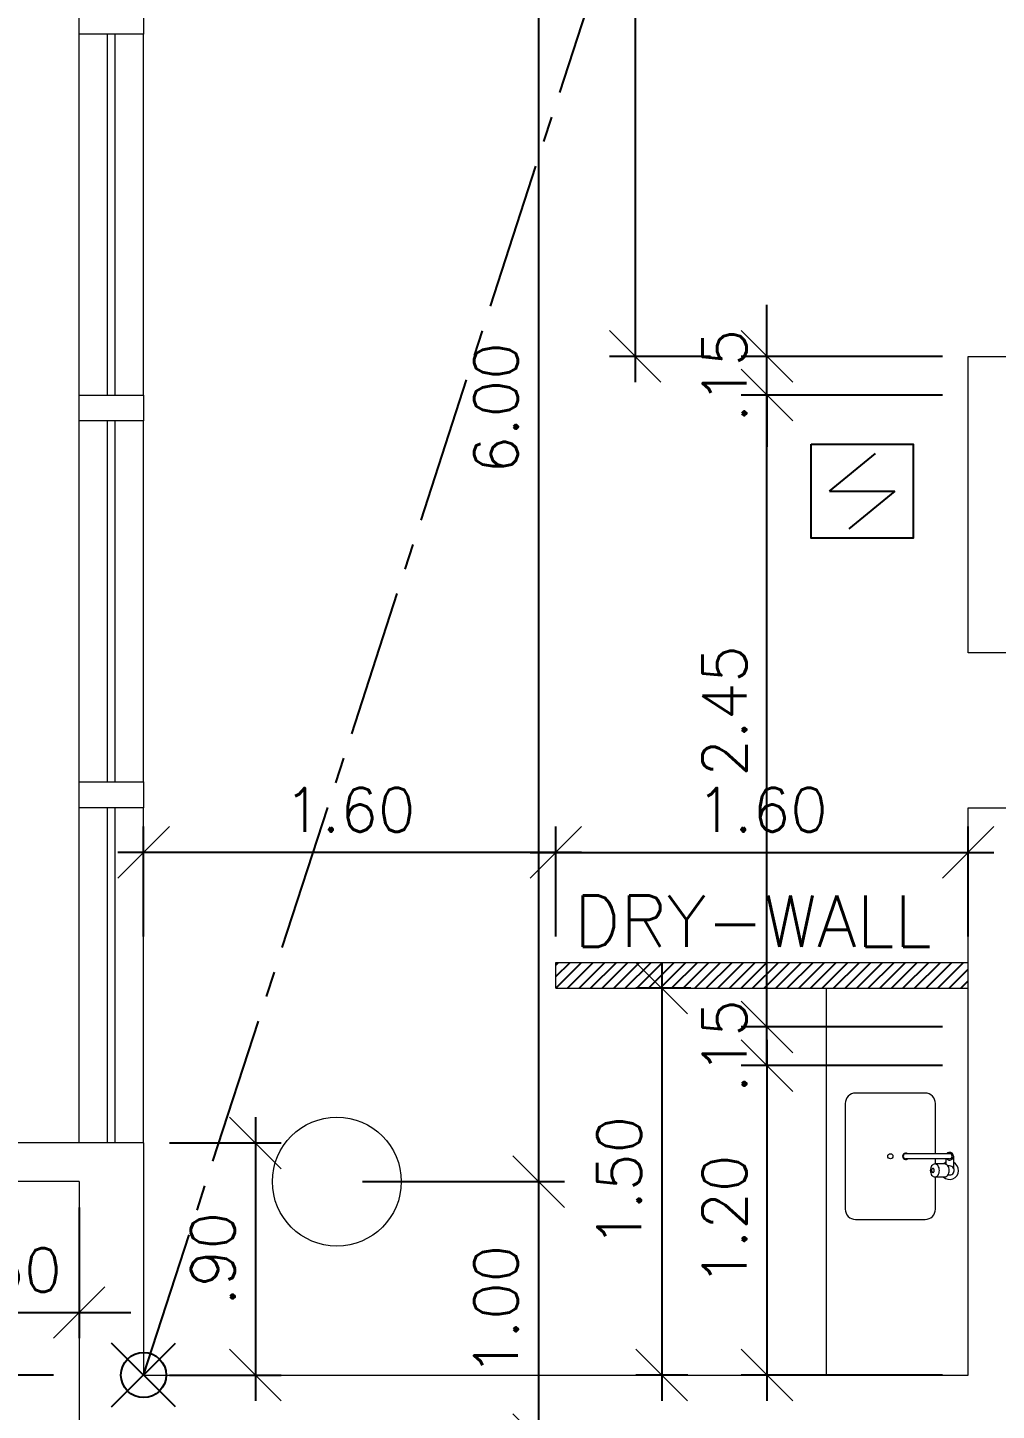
# Model space of a CAD drawing. Header units: millimetres. Extents: x 521 to 1055, y 261 to 520.
# Drawn here: x 530.86 to 534.62, y 287.08 to 292.44 of the extents above; entities that cross this region are included whole.
import ezdxf

# ---------------------------------------------------------------- set-up
doc = ezdxf.new("R2010")
doc.units = ezdxf.units.MM
doc.linetypes.add('CENTER2', pattern=[28.575, 19.05, -3.175, 3.175, -3.175])
doc.linetypes.add('CONTINU', pattern=[0])
doc.layers.add('0.1', color=8, linetype='Continuous', lineweight=13)
doc.layers.add('ppci', color=8, linetype='Continuous')
doc.styles.add('ROMANS', font='romans')
doc.styles.get("Standard").update_dxf_attribs({"font": 'romans.shx'})
doc.dimstyles.new('Fares Eng - 50', dxfattribs={"dimscale": 2, "dimtxt": 0.085, "dimasz": 0.1, "dimexe": 0.05, "dimexo": 0.05, "dimgap": 0.04, "dimtad": 1, "dimzin": 4, "dimdsep": 46, "dimtxsty": 'ROMANS', "dimblk1": 'OBLIQUE', "dimblk2": 'OBLIQUE', "dimsah": 1, "dimcen": 0.05, "dimdle": 0.05, "dimclrd": 8, "dimclre": 8, "dimclrt": 8, "dimaunit": 1, "dimadec": 0, "dimazin": 0, "dimtfac": 1, "dimtix": 1, "dimtmove": 2, "dimatfit": 0, "dimldrblk": 'OPEN90', "dimfxl": 1, "dimtolj": 1, "dimtzin": 0, "dimarcsym": 0})

# ---------------------------------------------------------------- blocks, each defined once
blk = doc.blocks.new('_OBLIQUE')
at = {"color": 0, "linetype": 'ByBlock'}
blk.add_line((-0.5, -0.5), (0.5, 0.5), dxfattribs=at)
blk = doc.blocks.new('*D1679')
at = {"layer": '0.1', "color": 8, "linetype": 'CONTINU', "lineweight": -2, "transparency": 16777216}
for p, q in [((530.564, 287.8645), (530.564, 287.3568)), ((531.064, 287.8645), (531.064, 287.3568)), ((530.564, 287.4568), (530.364, 287.4568)), ((530.564, 287.4568), (531.064, 287.4568)), ((531.064, 287.4568), (531.264, 287.4568))]:
    blk.add_line(p, q, dxfattribs=at)
at = {"layer": 'DEFPOINTS', "color": 0, "linetype": 'CONTINU', "lineweight": -2, "transparency": 16777216}
for p in [(530.564, 287.9645), (531.064, 287.9645), (531.064, 287.4568)]:
    blk.add_point(p, dxfattribs=at)
at = {"layer": '0.1', "color": 8, "linetype": 'CONTINU', "lineweight": -2, "transparency": 16777216, "xscale": 0.2, "yscale": 0.2, "zscale": 0.2}
blk.add_blockref('_OBLIQUE', (530.564, 287.4568), dxfattribs=at)
at = {"layer": '0.1', "color": 8, "linetype": 'CONTINU', "lineweight": -2, "transparency": 16777216, "xscale": 0.2, "yscale": 0.2, "zscale": 0.2, "rotation": 180}
blk.add_blockref('_OBLIQUE', (531.064, 287.4568), dxfattribs=at)
at = {"layer": '0.1', "color": 8, "linetype": 'CONTINU', "transparency": 16777216, "insert": (530.814, 287.6218), "char_height": 0.17, "attachment_point": 5, "style": 'ROMANS'}
blk.add_mtext('\\A1;.50', dxfattribs=at)
blk = doc.blocks.new('_Open90')
at = {"color": 0, "linetype": 'ByBlock', "lineweight": -2}
for p, q in [((-0.5, 0.5), (0, 0)), ((0, 0), (-1, 0)), ((0, 0), (-0.5, -0.5))]:
    blk.add_line(p, q, dxfattribs=at)
blk = doc.blocks.new('*D1538')
at = {"layer": '0.1', "color": 8, "linetype": 'CONTINU', "lineweight": -2, "transparency": 16777216}
for p, q in [((530.0517, 287.2145), (530.0517, 287.4145)), ((530.964, 287.2145), (529.9517, 287.2145)), ((530.0517, 287.2145), (530.0517, 286.9645)), ((530.964, 286.9645), (529.9517, 286.9645)), ((530.0517, 286.9645), (530.0517, 286.7645))]:
    blk.add_line(p, q, dxfattribs=at)
at = {"layer": 'DEFPOINTS', "color": 0, "linetype": 'CONTINU', "lineweight": -2, "transparency": 16777216}
for p in [(531.064, 287.2145), (530.0517, 286.9645), (531.064, 286.9645)]:
    blk.add_point(p, dxfattribs=at)
at = {"layer": '0.1', "color": 8, "linetype": 'CONTINU', "lineweight": -2, "transparency": 16777216, "xscale": 0.2, "yscale": 0.2, "zscale": 0.2}
for p, rotation in [((530.0517, 287.2145), 270), ((530.0517, 286.9645), 90)]:
    blk.add_blockref('_OBLIQUE', p, dxfattribs=dict(at, rotation=rotation))
at = {"layer": '0.1', "color": 8, "linetype": 'CONTINU', "transparency": 16777216, "insert": (529.8867, 287.0895), "char_height": 0.17, "attachment_point": 5, "rotation": 90, "style": 'ROMANS'}
blk.add_mtext('\\A1;.25', dxfattribs=at)
blk = doc.blocks.new('*D1539')
at = {"layer": '0.1', "color": 8, "linetype": 'CONTINU', "lineweight": -2, "transparency": 16777216}
for p, q in [((530.0517, 287.1145), (530.0517, 291.1145)), ((530.464, 291.0145), (529.9517, 291.0145)), ((530.964, 287.2145), (529.9517, 287.2145))]:
    blk.add_line(p, q, dxfattribs=at)
at = {"layer": 'DEFPOINTS', "color": 0, "linetype": 'CONTINU', "lineweight": -2, "transparency": 16777216}
for p in [(530.0517, 291.0145), (530.564, 291.0145), (531.064, 287.2145)]:
    blk.add_point(p, dxfattribs=at)
at = {"layer": '0.1', "color": 8, "linetype": 'CONTINU', "lineweight": -2, "transparency": 16777216, "xscale": 0.2, "yscale": 0.2, "zscale": 0.2}
for p, rotation in [((530.0517, 291.0145), 90), ((530.0517, 287.2145), 270)]:
    blk.add_blockref('_OBLIQUE', p, dxfattribs=dict(at, rotation=rotation))
at = {"layer": '0.1', "color": 8, "linetype": 'CONTINU', "transparency": 16777216, "insert": (529.8867, 289.1145), "char_height": 0.17, "attachment_point": 5, "rotation": 90, "style": 'ROMANS'}
blk.add_mtext('\\A1;3.80', dxfattribs=at)
blk = doc.blocks.new('*D1684')
at = {"layer": '0.1', "color": 8, "linetype": 'CONTINU', "lineweight": -2, "transparency": 16777216}
for p, q in [((532.8469, 294.0645), (532.8469, 287.8645)), ((532.164, 293.9645), (532.9469, 293.9645)), ((532.164, 287.9645), (532.9469, 287.9645))]:
    blk.add_line(p, q, dxfattribs=at)
at = {"layer": 'DEFPOINTS', "color": 0, "linetype": 'CONTINU', "lineweight": -2, "transparency": 16777216}
for p in [(532.064, 293.9645), (532.064, 287.9645), (532.8469, 287.9645)]:
    blk.add_point(p, dxfattribs=at)
at = {"layer": '0.1', "color": 8, "linetype": 'CONTINU', "lineweight": -2, "transparency": 16777216, "xscale": 0.2, "yscale": 0.2, "zscale": 0.2}
for p, rotation in [((532.8469, 293.9645), 90), ((532.8469, 287.9645), 270)]:
    blk.add_blockref('_OBLIQUE', p, dxfattribs=dict(at, rotation=rotation))
at = {"layer": '0.1', "color": 8, "linetype": 'CONTINU', "transparency": 16777216, "insert": (532.6819, 290.9645), "char_height": 0.17, "attachment_point": 5, "rotation": 90, "style": 'ROMANS'}
blk.add_mtext('\\A1;6.00', dxfattribs=at)
blk = doc.blocks.new('*D1685')
at = {"layer": '0.1', "color": 8, "lineweight": -2, "transparency": 16777216}
for p, q in [((532.8469, 288.0645), (532.8469, 286.8645)), ((532.164, 287.9645), (532.9469, 287.9645)), ((532.164, 286.9645), (532.9469, 286.9645))]:
    blk.add_line(p, q, dxfattribs=at)
at = {"layer": 'DEFPOINTS', "color": 0, "lineweight": -2, "transparency": 16777216}
for p in [(532.064, 287.9645), (532.064, 286.9645), (532.8469, 286.9645)]:
    blk.add_point(p, dxfattribs=at)
at = {"layer": '0.1', "color": 8, "lineweight": -2, "transparency": 16777216, "xscale": 0.2, "yscale": 0.2, "zscale": 0.2}
for p, rotation in [((532.8469, 287.9645), 90), ((532.8469, 286.9645), 270)]:
    blk.add_blockref('_OBLIQUE', p, dxfattribs=dict(at, rotation=rotation))
at = {"layer": '0.1', "color": 8, "transparency": 16777216, "insert": (532.6819, 287.4645), "char_height": 0.17, "attachment_point": 5, "rotation": 90, "style": 'ROMANS'}
blk.add_mtext('\\A1;1.00', dxfattribs=at)
blk = doc.blocks.new('*D1686')
at = {"layer": '0.1', "color": 8, "lineweight": -2, "transparency": 16777216}
for p, q in [((533.7333, 288.5145), (533.7333, 287.1145)), ((534.414, 288.4145), (533.6333, 288.4145)), ((534.414, 287.2145), (533.6333, 287.2145))]:
    blk.add_line(p, q, dxfattribs=at)
at = {"layer": 'DEFPOINTS', "color": 0, "lineweight": -2, "transparency": 16777216}
for p in [(534.514, 288.4145), (533.7333, 287.2145), (534.514, 287.2145)]:
    blk.add_point(p, dxfattribs=at)
at = {"layer": '0.1', "color": 8, "lineweight": -2, "transparency": 16777216, "xscale": 0.2, "yscale": 0.2, "zscale": 0.2}
for p, rotation in [((533.7333, 288.4145), 90), ((533.7333, 287.2145), 270)]:
    blk.add_blockref('_OBLIQUE', p, dxfattribs=dict(at, rotation=rotation))
at = {"layer": '0.1', "color": 8, "transparency": 16777216, "insert": (533.5683, 287.8145), "char_height": 0.17, "attachment_point": 5, "rotation": 90, "style": 'ROMANS'}
blk.add_mtext('\\A1;1.20', dxfattribs=at)
blk = doc.blocks.new('*D1548')
at = {"layer": '0.1', "color": 8, "linetype": 'CONTINU', "lineweight": -2, "transparency": 16777216}
for p, q in [((533.7333, 288.5645), (533.7333, 288.7645)), ((534.414, 288.5645), (533.6333, 288.5645)), ((533.7333, 288.4145), (533.7333, 288.5645)), ((534.414, 288.4145), (533.6333, 288.4145)), ((533.7333, 288.4145), (533.7333, 288.2145))]:
    blk.add_line(p, q, dxfattribs=at)
at = {"layer": 'DEFPOINTS', "color": 0, "linetype": 'CONTINU', "lineweight": -2, "transparency": 16777216}
for p in [(533.7333, 288.5645), (534.514, 288.5645), (534.514, 288.4145)]:
    blk.add_point(p, dxfattribs=at)
at = {"layer": '0.1', "color": 8, "linetype": 'CONTINU', "lineweight": -2, "transparency": 16777216, "xscale": 0.2, "yscale": 0.2, "zscale": 0.2}
for p, rotation in [((533.7333, 288.5645), 270), ((533.7333, 288.4145), 90)]:
    blk.add_blockref('_OBLIQUE', p, dxfattribs=dict(at, rotation=rotation))
at = {"layer": '0.1', "color": 8, "linetype": 'CONTINU', "transparency": 16777216, "insert": (533.5683, 288.4895), "char_height": 0.17, "attachment_point": 5, "rotation": 90, "style": 'ROMANS'}
blk.add_mtext('\\A1;.15', dxfattribs=at)
blk = doc.blocks.new('*D1549')
at = {"layer": '0.1', "color": 8, "linetype": 'CONTINU', "lineweight": -2, "transparency": 16777216}
for p, q in [((533.7333, 288.4645), (533.7333, 291.1145)), ((534.414, 291.0145), (533.6333, 291.0145)), ((534.414, 288.5645), (533.6333, 288.5645))]:
    blk.add_line(p, q, dxfattribs=at)
at = {"layer": 'DEFPOINTS', "color": 0, "linetype": 'CONTINU', "lineweight": -2, "transparency": 16777216}
for p in [(533.7333, 291.0145), (534.514, 291.0145), (534.514, 288.5645)]:
    blk.add_point(p, dxfattribs=at)
at = {"layer": '0.1', "color": 8, "linetype": 'CONTINU', "lineweight": -2, "transparency": 16777216, "xscale": 0.2, "yscale": 0.2, "zscale": 0.2}
for p, rotation in [((533.7333, 291.0145), 90), ((533.7333, 288.5645), 270)]:
    blk.add_blockref('_OBLIQUE', p, dxfattribs=dict(at, rotation=rotation))
at = {"layer": '0.1', "color": 8, "linetype": 'CONTINU', "transparency": 16777216, "insert": (533.5683, 289.7895), "char_height": 0.17, "attachment_point": 5, "rotation": 90, "style": 'ROMANS'}
blk.add_mtext('\\A1;2.45', dxfattribs=at)
blk = doc.blocks.new('*D1550')
at = {"layer": '0.1', "color": 8, "linetype": 'CONTINU', "lineweight": -2, "transparency": 16777216}
for p, q in [((533.7333, 291.1645), (533.7333, 291.3645)), ((534.414, 291.1645), (533.6333, 291.1645)), ((533.7333, 291.0145), (533.7333, 291.1645)), ((534.414, 291.0145), (533.6333, 291.0145)), ((533.7333, 291.0145), (533.7333, 290.8145))]:
    blk.add_line(p, q, dxfattribs=at)
at = {"layer": 'DEFPOINTS', "color": 0, "linetype": 'CONTINU', "lineweight": -2, "transparency": 16777216}
for p in [(533.7333, 291.1645), (534.514, 291.1645), (534.514, 291.0145)]:
    blk.add_point(p, dxfattribs=at)
at = {"layer": '0.1', "color": 8, "linetype": 'CONTINU', "lineweight": -2, "transparency": 16777216, "xscale": 0.2, "yscale": 0.2, "zscale": 0.2}
for p, rotation in [((533.7333, 291.1645), 270), ((533.7333, 291.0145), 90)]:
    blk.add_blockref('_OBLIQUE', p, dxfattribs=dict(at, rotation=rotation))
at = {"layer": '0.1', "color": 8, "linetype": 'CONTINU', "transparency": 16777216, "insert": (533.5683, 291.0895), "char_height": 0.17, "attachment_point": 5, "rotation": 90, "style": 'ROMANS'}
blk.add_mtext('\\A1;.15', dxfattribs=at)
blk = doc.blocks.new('*D1691')
at = {"layer": '0.1', "color": 8, "linetype": 'CONTINU', "lineweight": -2, "transparency": 16777216}
for p, q in [((531.7477, 288.2145), (531.7477, 287.1145)), ((531.414, 288.1145), (531.8477, 288.1145)), ((531.414, 287.2145), (531.8477, 287.2145))]:
    blk.add_line(p, q, dxfattribs=at)
at = {"layer": 'DEFPOINTS', "color": 0, "linetype": 'CONTINU', "lineweight": -2, "transparency": 16777216}
for p in [(531.314, 288.1145), (531.314, 287.2145), (531.7477, 287.2145)]:
    blk.add_point(p, dxfattribs=at)
at = {"layer": '0.1', "color": 8, "linetype": 'CONTINU', "lineweight": -2, "transparency": 16777216, "xscale": 0.2, "yscale": 0.2, "zscale": 0.2}
for p, rotation in [((531.7477, 288.1145), 90), ((531.7477, 287.2145), 270)]:
    blk.add_blockref('_OBLIQUE', p, dxfattribs=dict(at, rotation=rotation))
at = {"layer": '0.1', "color": 8, "linetype": 'CONTINU', "transparency": 16777216, "insert": (531.5827, 287.6645), "char_height": 0.17, "attachment_point": 5, "rotation": 90, "style": 'ROMANS'}
blk.add_mtext('\\A1;.90', dxfattribs=at)
blk = doc.blocks.new('*D3251')
at = {"layer": '0.1', "color": 8, "linetype": 'CONTINU', "lineweight": -2, "transparency": 16777216}
for p, q in [((532.914, 288.9145), (532.914, 289.3414)), ((534.514, 288.9145), (534.514, 289.3414)), ((532.814, 289.2414), (534.614, 289.2414))]:
    blk.add_line(p, q, dxfattribs=at)
at = {"layer": 'DEFPOINTS', "color": 0, "linetype": 'CONTINU', "lineweight": -2, "transparency": 16777216}
for p in [(534.514, 289.2414), (532.914, 288.8145), (534.514, 288.8145)]:
    blk.add_point(p, dxfattribs=at)
at = {"layer": '0.1', "color": 8, "linetype": 'CONTINU', "lineweight": -2, "transparency": 16777216, "xscale": 0.2, "yscale": 0.2, "zscale": 0.2, "rotation": 180}
blk.add_blockref('_OBLIQUE', (532.914, 289.2414), dxfattribs=at)
at = {"layer": '0.1', "color": 8, "linetype": 'CONTINU', "lineweight": -2, "transparency": 16777216, "xscale": 0.2, "yscale": 0.2, "zscale": 0.2}
blk.add_blockref('_OBLIQUE', (534.514, 289.2414), dxfattribs=at)
at = {"layer": '0.1', "color": 8, "linetype": 'CONTINU', "lineweight": -2, "transparency": 16777216, "insert": (533.714, 289.4064), "char_height": 0.17, "attachment_point": 5, "style": 'ROMANS'}
blk.add_mtext('\\A1;1.60', dxfattribs=at)
blk = doc.blocks.new('*D3252')
at = {"layer": '0.1', "color": 8, "linetype": 'CONTINU', "lineweight": -2, "transparency": 16777216}
for p, q in [((531.314, 288.9145), (531.314, 289.3414)), ((532.914, 288.9145), (532.914, 289.3414)), ((533.014, 289.2414), (531.214, 289.2414))]:
    blk.add_line(p, q, dxfattribs=at)
at = {"layer": 'DEFPOINTS', "color": 0, "linetype": 'CONTINU', "lineweight": -2, "transparency": 16777216}
for p in [(531.314, 289.2414), (531.314, 288.8145), (532.914, 288.8145)]:
    blk.add_point(p, dxfattribs=at)
at = {"layer": '0.1', "color": 8, "linetype": 'CONTINU', "lineweight": -2, "transparency": 16777216, "xscale": 0.2, "yscale": 0.2, "zscale": 0.2, "rotation": 180}
blk.add_blockref('_OBLIQUE', (531.314, 289.2414), dxfattribs=at)
at = {"layer": '0.1', "color": 8, "linetype": 'CONTINU', "lineweight": -2, "transparency": 16777216, "xscale": 0.2, "yscale": 0.2, "zscale": 0.2}
blk.add_blockref('_OBLIQUE', (532.914, 289.2414), dxfattribs=at)
at = {"layer": '0.1', "color": 8, "linetype": 'CONTINU', "lineweight": -2, "transparency": 16777216, "insert": (532.114, 289.4064), "char_height": 0.17, "attachment_point": 5, "style": 'ROMANS'}
blk.add_mtext('\\A1;1.60', dxfattribs=at)
blk = doc.blocks.new('*D3253')
at = {"layer": '0.1', "color": 8, "linetype": 'CONTINU', "lineweight": -2, "transparency": 16777216}
for p, q in [((533.3248, 288.8145), (533.3248, 287.1145)), ((533.4377, 288.7145), (533.2248, 288.7145)), ((533.4265, 287.2145), (533.2248, 287.2145))]:
    blk.add_line(p, q, dxfattribs=at)
at = {"layer": 'DEFPOINTS', "color": 0, "linetype": 'CONTINU', "lineweight": -2, "transparency": 16777216}
for p in [(533.5377, 288.7145), (533.3248, 287.2145), (533.5265, 287.2145)]:
    blk.add_point(p, dxfattribs=at)
at = {"layer": '0.1', "color": 8, "linetype": 'CONTINU', "lineweight": -2, "transparency": 16777216, "xscale": 0.2, "yscale": 0.2, "zscale": 0.2}
for p, rotation in [((533.3248, 288.7145), 90), ((533.3248, 287.2145), 270)]:
    blk.add_blockref('_OBLIQUE', p, dxfattribs=dict(at, rotation=rotation))
at = {"layer": '0.1', "color": 8, "linetype": 'CONTINU', "lineweight": -2, "transparency": 16777216, "insert": (533.1598, 287.9645), "char_height": 0.17, "attachment_point": 5, "rotation": 90, "style": 'ROMANS'}
blk.add_mtext('\\A1;1.50', dxfattribs=at)
blk = doc.blocks.new('PIA')
for p, q in [((0, 0.245), (0.0435, 0.245)), ((0.01, 0.23), (0.01, 0.06)), ((0.01, 0.215), (0.0309, 0.215)), ((0.03, 0.175), (0.01, 0.175))]:
    blk.add_line(p, q)
blk.add_lwpolyline([(-0.01, 0.23), (-0.01, 0.06)])
for points in [[(0.08, 0.1728), (0.08, 0.2104, 0.133256), (0.0783, 0.2168, 0.106756), (0.0727, 0.2229, 0.082828), (0.0649, 0.2266, 0.071352), (0.055, 0.2281, 0.071352), (0.0451, 0.2266, 0.082828), (0.0373, 0.2229, 0.106756), (0.0317, 0.2168, 0.133256), (0.03, 0.2104), (0.03, 0.1728)], [(-0.01, 0.175), (-0.205, 0.175, 0.414214), (-0.245, 0.135), (-0.245, -0.135, 0.414214), (-0.205, -0.175), (0.205, -0.175, 0.414214), (0.245, -0.135), (0.245, 0.135, 0.414214), (0.205, 0.175), (0.08, 0.175)]]:
    blk.add_lwpolyline(points, format="xyb")
at = {"color": 8}
for points in [[(0.046, 0.245, 0.263265), (0.0375, 0.23), (0.0375, 0.223)], [(0.0725, 0.223), (0.0725, 0.23, 0.546464), (0.0477, 0.2459, 0.546464)]]:
    blk.add_lwpolyline(points, format="xyb", dxfattribs=at)
blk.add_lwpolyline([(0.03, 0.1728, 0.133256), (0.0317, 0.1664, 0.106756), (0.0373, 0.1603, 0.082828), (0.0451, 0.1565, 0.071352), (0.055, 0.1551, 0.071352), (0.0649, 0.1565, 0.082828), (0.0727, 0.1603, 0.106756), (0.0783, 0.1664, 0.133256), (0.08, 0.1728, 0.133256), (0.0783, 0.1792, 0.106756), (0.0727, 0.1853, 0.082828), (0.0649, 0.189, 0.071352), (0.055, 0.1905, 0.071352), (0.0451, 0.189, 0.082828), (0.0373, 0.1853, 0.106756), (0.0317, 0.1792, 0.133256)], format="xyb", close=True)
blk.add_lwpolyline([(0.0625, 0.1653, 0.133256), (0.062, 0.1672, 0.106756), (0.0603, 0.169, 0.082828), (0.058, 0.1702, 0.071352), (0.055, 0.1706, 0.071352), (0.052, 0.1702, 0.082828), (0.0497, 0.169, 0.106756), (0.048, 0.1672, 0.133256), (0.0475, 0.1653, 0.133256), (0.048, 0.1634, 0.106756), (0.0497, 0.1615, 0.082828), (0.052, 0.1604, 0.071352), (0.055, 0.16, 0.071352), (0.058, 0.1604, 0.082828), (0.0603, 0.1615, 0.106756), (0.062, 0.1634, 0.133256)], format="xyb", close=True, dxfattribs=at)
blk.add_circle((0, 0), 0.01)
for centre, radius, start, end in [((0, 0.23), 0.015, 311.8103, 228.1897), ((0, 0.23), 0.01, 0.0002, 180.0002), ((0.0435, 0.255), 0.01, 270, 294.62), ((0, 0.06), 0.01, 180.0001, 0.0001)]:
    blk.add_arc(centre, radius, start, end)
for centre, radius, start, end in [((0.055, 0.23), 0.035, 315.5847, 154.6231), ((0.055, 0.23), 0.035, 205.3769, 224.4153), ((0, 0.06), 0.0125, 143.1301, 36.8699)]:
    blk.add_arc(centre, radius, start, end, dxfattribs=at)
blk = doc.blocks.new('*D3255')
at = {"layer": '0.1', "color": 8, "linetype": 'CONTINU', "lineweight": -2, "transparency": 16777216}
for p, q in [((533.2215, 296.4645), (533.2215, 291.0645)), ((533.514, 296.3645), (533.1215, 296.3645)), ((533.514, 291.1645), (533.1215, 291.1645))]:
    blk.add_line(p, q, dxfattribs=at)
at = {"layer": 'DEFPOINTS', "color": 0, "linetype": 'CONTINU', "lineweight": -2, "transparency": 16777216}
for p in [(533.614, 296.3645), (533.2215, 291.1645), (533.614, 291.1645)]:
    blk.add_point(p, dxfattribs=at)
at = {"layer": '0.1', "color": 8, "linetype": 'CONTINU', "lineweight": -2, "transparency": 16777216, "xscale": 0.2, "yscale": 0.2, "zscale": 0.2}
for p, rotation in [((533.2215, 296.3645), 90), ((533.2215, 291.1645), 270)]:
    blk.add_blockref('_OBLIQUE', p, dxfattribs=dict(at, rotation=rotation))
at = {"layer": '0.1', "color": 8, "linetype": 'CONTINU', "lineweight": -2, "transparency": 16777216, "insert": (533.0565, 293.7645), "char_height": 0.17, "attachment_point": 5, "rotation": 90, "style": 'ROMANS'}
blk.add_mtext('\\A1;5.20', dxfattribs=at)

msp = doc.modelspace()

# ---------------------------------------------------------------- hatches: boundary and pattern name
at = {"layer": '0.1', "linetype": 'CONTINU', "lineweight": -2}
h = msp.add_hatch(dxfattribs=at)
h.set_pattern_fill('ANSI31', color=8, scale=0.01, style=0)
h.set_pattern_definition([(45, (532.91404, 288.71448), (-0.02245064, 0.02245064), [])])
h.paths.add_polyline_path([(532.91404, 288.81448), (532.91404, 288.71448), (534.51404, 288.71448), (534.51404, 288.81448)])

# ---------------------------------------------------------------- linework, layer by layer
at = {"layer": '0.1', "color": 8, "linetype": 'CONTINU'}
for p, q in [((531.06404, 291.01448), (531.06404, 292.41448)), ((531.17404, 291.01448), (531.17404, 292.41448)), ((531.20404, 291.01448), (531.20404, 292.41448)), ((531.31404, 291.01448), (531.31404, 292.41448)), ((531.06404, 289.51448), (531.06404, 290.91448)), ((531.17404, 289.51448), (531.17404, 290.91448)), ((531.20404, 289.51448), (531.20404, 290.91448)), ((531.31404, 289.51448), (531.31404, 290.91448)), ((531.06404, 288.11448), (531.06404, 289.41448)), ((531.17404, 288.11448), (531.17404, 289.41448)), ((531.20404, 288.11448), (531.20404, 289.41448)), ((531.31404, 288.11448), (531.31404, 289.41448))]:
    msp.add_line(p, q, dxfattribs=at)
at = {"layer": '0.1', "color": 7}
for p, q in [((534.51404, 291.16448), (537.66404, 291.16448)), ((534.51404, 290.01448), (534.51404, 291.16448)), ((534.66404, 290.01448), (534.51404, 290.01448)), ((534.51404, 287.21448), (534.51404, 289.41448)), ((531.31404, 288.11448), (530.56404, 288.11448)), ((531.31404, 288.11448), (531.31404, 287.21448)), ((531.06404, 287.96448), (530.56404, 287.96448)), ((531.06404, 287.96448), (531.06404, 286.96448)), ((531.31404, 287.21448), (534.51404, 287.21448))]:
    msp.add_line(p, q, dxfattribs=at)
at = {"layer": '0.1', "color": 8}
for p, q in [((534.51404, 289.41448), (534.66404, 289.41448)), ((532.91404, 288.81448), (534.51404, 288.81448)), ((532.91404, 288.71448), (532.91404, 288.81448)), ((532.91404, 288.71448), (534.51404, 288.71448)), ((533.96404, 287.21448), (533.96404, 288.71448))]:
    msp.add_line(p, q, dxfattribs=at)
at = {"layer": '0.1', "color": 8, "linetype": 'CONTINU'}
for points in [[(531.06404, 292.51448), (531.31404, 292.51448), (531.31404, 292.41448), (531.06404, 292.41448)], [(531.06404, 291.01448), (531.31404, 291.01448), (531.31404, 290.91448), (531.06404, 290.91448)], [(531.06404, 289.51448), (531.31404, 289.51448), (531.31404, 289.41448), (531.06404, 289.41448)]]:
    msp.add_lwpolyline(points, close=True, dxfattribs=at)
at = {"layer": '0.1', "color": 7}
msp.add_circle((532.06404, 287.96448), 0.25, dxfattribs=at)
at = {"layer": 'ppci', "color": 10, "linetype": 'Continuous'}
for p, q in [((533.97567, 290.64237), (534.1543, 290.78869)), ((533.97567, 290.64237), (534.22898, 290.64237)), ((534.22898, 290.64237), (534.05035, 290.49606))]:
    msp.add_line(p, q, dxfattribs=at)
at = {"layer": 'ppci', "color": 10}
for p, q in [((531.43808, 287.09044), (531.19, 287.33852)), ((531.19, 287.09044), (531.43808, 287.33852))]:
    msp.add_line(p, q, dxfattribs=at)
at = {"layer": 'ppci', "color": 10, "linetype": 'CENTER2', "lineweight": -2, "ltscale": 0.03}
msp.add_lwpolyline([(531.31404, 287.21448), (534.42719, 296.80108), (538.34835, 297.10897), (539.58998, 313.23946), (548.25506, 315.10044), (548.77242, 317.15776), (551.35473, 317.38787), (551.52521, 317.81448)], dxfattribs=at)
at = {"layer": 'ppci', "color": 10, "linetype": 'Continuous'}
msp.add_lwpolyline([(533.90443, 290.82458), (534.30023, 290.82458), (534.30023, 290.46016), (533.90443, 290.46016)], close=True, dxfattribs=at)
at = {"layer": 'ppci', "color": 10}
msp.add_circle((531.31404, 287.21448), 0.08771, dxfattribs=at)

# ---------------------------------------------------------------- block references
at = {"layer": '0.1', "color": 8, "linetype": 'CONTINU', "rotation": 270}
msp.add_blockref('PIA', (534.21197, 288.06281), dxfattribs=at)

# ---------------------------------------------------------------- texts
at = {"layer": '0.1', "color": 8}
msp.add_text('DRY-WALL', height=0.2, dxfattribs=at).set_placement((532.98415, 288.8744))

# ---------------------------------------------------------------- dimensions: what is measured, and where the dimension line sits
at = {"layer": '0.1', "color": 8, "linetype": 'CONTINU', "lineweight": -2}
for base, p1, p2, picture, middle in [((533.22155, 291.16448), (533.61404, 296.36448), (533.61404, 291.16448), '*D3255', (533.05655, 293.76448)), ((533.32477, 287.21448), (533.53766, 288.71448), (533.52646, 287.21448), '*D3253', (533.15977, 287.96448))]:
    dim = msp.add_linear_dim(base=base, p1=p1, p2=p2, angle=90, dimstyle='Fares Eng - 50', dxfattribs=at)
    dim.commit()
    dim.dimension.update_dxf_attribs({"geometry": picture, "text_midpoint": middle})
at = {"layer": '0.1', "color": 8, "linetype": 'CONTINU'}
for base, p1, p2, picture, middle in [((532.84692, 287.96448), (532.06404, 293.96448), (532.06404, 287.96448), '*D1684', (532.68192, 290.96448)), ((533.73331, 291.16448), (534.51404, 291.01448), (534.51404, 291.16448), '*D1550', (533.56831, 291.08948)), ((530.05168, 291.01448), (531.06404, 287.21448), (530.56404, 291.01448), '*D1539', (529.88668, 289.11448)), ((533.73331, 291.01448), (534.51404, 288.56448), (534.51404, 291.01448), '*D1549', (533.56831, 289.78948)), ((533.73331, 288.56448), (534.51404, 288.41448), (534.51404, 288.56448), '*D1548', (533.56831, 288.48948)), ((531.74773, 287.21448), (531.31404, 288.11448), (531.31404, 287.21448), '*D1691', (531.58273, 287.66448)), ((530.05168, 286.96448), (531.06404, 287.21448), (531.06404, 286.96448), '*D1538', (529.88668, 287.08948))]:
    dim = msp.add_linear_dim(base=base, p1=p1, p2=p2, angle=90, dimstyle='Fares Eng - 50', dxfattribs=at)
    dim.commit()
    dim.dimension.update_dxf_attribs({"geometry": picture, "text_midpoint": middle})
at = {"layer": '0.1', "color": 8, "linetype": 'CONTINU', "lineweight": -2}
for base, p2, picture, middle in [((531.31404, 289.2414), (531.31404, 288.81448), '*D3252', (532.11404, 289.4064)), ((534.51404, 289.2414), (534.51404, 288.81448), '*D3251', (533.71404, 289.4064))]:
    dim = msp.add_linear_dim(base=base, p1=(532.91404, 288.81448), p2=p2, dimstyle='Fares Eng - 50', dxfattribs=at)
    dim.commit()
    dim.dimension.update_dxf_attribs({"geometry": picture, "text_midpoint": middle})
at = {"layer": '0.1', "color": 7}
for base, p1, p2, picture, middle in [((533.73331, 287.21448), (534.51404, 288.41448), (534.51404, 287.21448), '*D1686', (533.56831, 287.81448)), ((532.84692, 286.96448), (532.06404, 287.96448), (532.06404, 286.96448), '*D1685', (532.68192, 287.46448))]:
    dim = msp.add_linear_dim(base=base, p1=p1, p2=p2, angle=90, dimstyle='Fares Eng - 50', dxfattribs=at)
    dim.commit()
    dim.dimension.update_dxf_attribs({"geometry": picture, "text_midpoint": middle})
at = {"layer": '0.1', "color": 8, "linetype": 'CONTINU'}
dim = msp.add_linear_dim(base=(531.06404, 287.45675), p1=(530.56404, 287.96448), p2=(531.06404, 287.96448), dimstyle='Fares Eng - 50', dxfattribs=at)
dim.commit()
dim.dimension.update_dxf_attribs({"geometry": '*D1679', "text_midpoint": (530.81404, 287.62175)})

doc.saveas('drawing.dxf')
